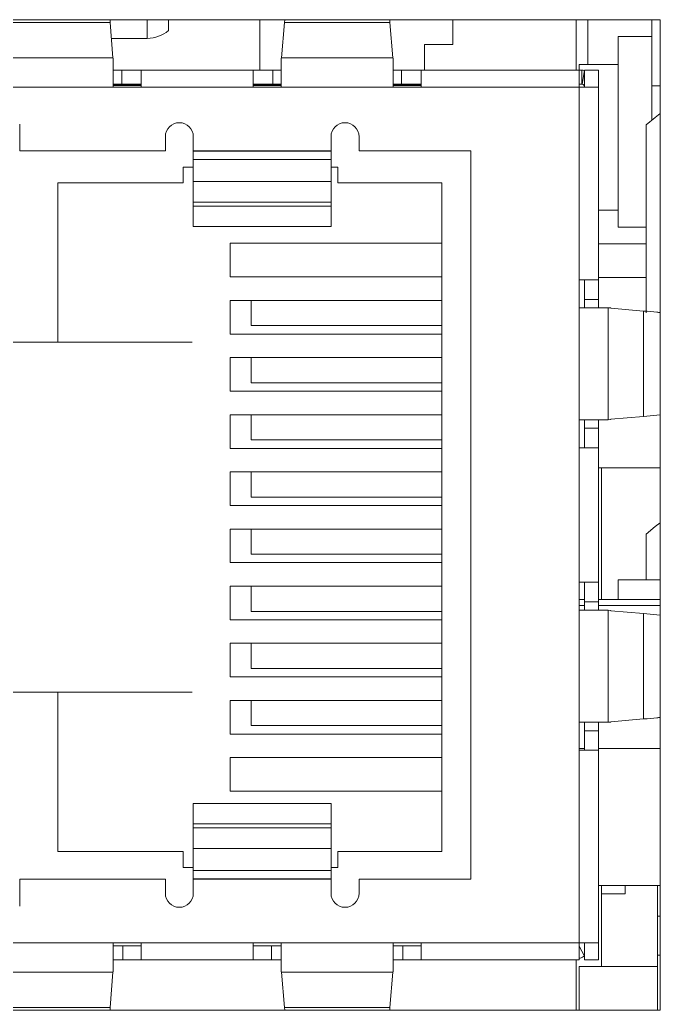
# Model space of a CAD drawing. Extents: x -194 to 239, y -574 to -265.
# Drawn here: x -115.11 to -111.49, y -318.66 to -313.07 of the extents above; entities that cross this region are included whole.
import ezdxf

# ---------------------------------------------------------------- set-up
doc = ezdxf.new("R2010")
doc.units = 0
doc.header["$LTSCALE"] = 0.5
doc.layers.get('0').update_dxf_attribs({"linetype": 'CONTINUOUS'})

msp = doc.modelspace()

# ---------------------------------------------------------------- linework, layer by layer
at = {"color": 7, "linetype": 'Continuous', "lineweight": 5}
for p, q in [((-111.49443, -313.07417), (-117.04126, -313.07417)), ((-115.19717, -313.08922), (-114.59959, -313.08922)), ((-114.59959, -313.08922), (-114.60082, -313.07417)), ((-114.59959, -313.08922), (-114.58409, -313.28921)), ((-114.39015, -313.07417), (-114.39015, -313.17948)), ((-114.26973, -313.13532), (-114.26973, -313.07417)), ((-113.75425, -313.07417), (-113.75425, -313.35862)), ((-113.63225, -313.28921), (-113.61563, -313.08922)), ((-113.61419, -313.07417), (-113.61563, -313.08922)), ((-113.61563, -313.08922), (-113.02054, -313.08922)), ((-113.02054, -313.08922), (-113.02186, -313.07417)), ((-113.02054, -313.08922), (-113.00392, -313.28921)), ((-112.66479, -313.21337), (-112.66479, -313.07417)), ((-111.96851, -313.07417), (-111.96851, -313.35862)), ((-111.90214, -313.07417), (-111.90214, -313.32699)), ((-111.54184, -313.4471), (-111.54184, -313.07417)), ((-111.49443, -318.66209), (-111.49443, -313.07417)), ((-114.39015, -313.17948), (-114.59259, -313.17948)), ((-111.73147, -313.16896), (-111.54184, -313.16896)), ((-111.73147, -313.16897), (-111.73147, -313.16896)), ((-111.73147, -313.16897), (-111.54184, -313.16897)), ((-111.73147, -314.24357), (-111.73147, -313.16897)), ((-112.82535, -313.35862), (-112.82535, -313.21337)), ((-112.66479, -313.21337), (-112.82535, -313.21337)), ((-114.58409, -313.28921), (-115.21267, -313.28921)), ((-114.58401, -313.2909), (-114.58409, -313.28921)), ((-114.58401, -313.2909), (-114.58232, -313.2909)), ((-114.58232, -313.45344), (-114.58232, -313.2909)), ((-113.63233, -313.2909), (-113.63415, -313.2909)), ((-113.63415, -313.2909), (-113.63415, -313.45344)), ((-113.63225, -313.28921), (-113.63233, -313.2909)), ((-113.00392, -313.28921), (-113.63225, -313.28921)), ((-113.00384, -313.2909), (-113.00392, -313.28921)), ((-113.00203, -313.2909), (-113.00384, -313.2909)), ((-113.00203, -313.45344), (-113.00203, -313.2909)), ((-114.58337, -313.35862), (-114.53491, -313.35862)), ((-114.53491, -313.35862), (-114.53491, -313.43764)), ((-114.53491, -313.35862), (-113.68155, -313.35862)), ((-114.42429, -313.35862), (-114.53491, -313.35862)), ((-113.79217, -313.35862), (-114.42429, -313.35862)), ((-114.42429, -313.35862), (-114.42429, -313.45344)), ((-113.68155, -313.35862), (-113.79217, -313.35862)), ((-113.79217, -313.45344), (-113.79217, -313.35862)), ((-113.68155, -313.43764), (-113.68155, -313.35862)), ((-113.68155, -313.35862), (-113.63332, -313.35862)), ((-113.00203, -313.35862), (-112.95462, -313.35862)), ((-112.95462, -313.35862), (-112.95462, -313.43764)), ((-112.95462, -313.35862), (-112.49001, -313.35862)), ((-112.844, -313.35862), (-112.95462, -313.35862)), ((-112.49001, -313.35862), (-112.90743, -313.35862)), ((-111.95271, -313.35862), (-112.844, -313.35862)), ((-112.844, -313.35862), (-112.844, -313.45344)), ((-111.95271, -313.35862), (-112.49001, -313.35862)), ((-112.49001, -313.35862), (-112.49001, -313.35862)), ((-111.95271, -313.32699), (-111.95271, -313.32699)), ((-111.95271, -313.32699), (-111.73147, -313.32699)), ((-111.95271, -313.32699), (-111.73147, -313.32699)), ((-111.95271, -313.35862), (-111.95271, -313.32699)), ((-111.95271, -313.35862), (-111.93691, -313.35862)), ((-111.95271, -313.45344), (-111.95271, -313.35862)), ((-111.93691, -313.35862), (-111.93691, -313.35862)), ((-111.93691, -313.35862), (-111.93691, -313.43764)), ((-111.92111, -313.35995), (-111.93428, -313.43786)), ((-111.92111, -313.35862), (-111.84209, -313.35862)), ((-111.92111, -313.45344), (-111.92111, -313.35862)), ((-111.92111, -313.35862), (-111.92111, -313.35862)), ((-111.84209, -313.35862), (-111.84209, -313.35862)), ((-111.84209, -313.35862), (-111.84209, -313.45344)), ((-115.21444, -313.45344), (-114.58232, -313.45344)), ((-114.42429, -313.44206), (-114.58232, -313.44206)), ((-114.58232, -313.44396), (-114.42429, -313.44396)), ((-114.58232, -313.45344), (-114.42429, -313.45344)), ((-114.42429, -313.43764), (-114.53491, -313.43764)), ((-114.42429, -313.45344), (-113.79217, -313.45344)), ((-113.68155, -313.43764), (-113.79217, -313.43764)), ((-113.63415, -313.44206), (-113.79217, -313.44206)), ((-113.79217, -313.44396), (-113.63415, -313.44396)), ((-113.79217, -313.45344), (-113.63415, -313.45344)), ((-113.63415, -313.45344), (-113.00203, -313.45344)), ((-112.844, -313.44206), (-113.00203, -313.44206)), ((-113.00203, -313.44396), (-112.844, -313.44396)), ((-113.00203, -313.45344), (-112.844, -313.45344)), ((-112.844, -313.43764), (-112.95462, -313.43764)), ((-112.844, -313.45344), (-111.95271, -313.45344)), ((-111.93691, -313.43764), (-111.95271, -313.43764)), ((-111.95271, -313.45344), (-111.95271, -314.54068)), ((-111.95271, -313.45344), (-111.92111, -313.45344)), ((-111.95271, -313.45344), (-111.92071, -313.45344)), ((-111.92111, -313.45344), (-111.95271, -313.45344)), ((-111.84209, -313.45344), (-111.95271, -313.45344)), ((-111.93425, -313.43787), (-111.93691, -313.43763)), ((-111.84209, -313.45344), (-111.92111, -313.45344)), ((-111.84209, -314.54068), (-111.84209, -313.45344)), ((-111.54184, -313.4471), (-111.49443, -313.4471)), ((-111.54184, -313.63674), (-111.54184, -313.4471)), ((-111.54184, -313.63674), (-111.53867, -313.63674)), ((-115.11014, -313.66204), (-115.11014, -313.81375)), ((-111.57344, -314.17582), (-111.57344, -313.66705)), ((-114.28839, -313.81375), (-114.28839, -313.73372)), ((-114.13036, -313.73372), (-114.13036, -313.81274)), ((-113.35285, -313.73372), (-113.35285, -313.81274)), ((-113.19482, -313.81375), (-113.19482, -313.73372)), ((-115.11014, -313.81375), (-114.28839, -313.81375)), ((-113.35285, -313.81274), (-114.13036, -313.81274)), ((-114.13036, -313.81274), (-114.13036, -313.81475)), ((-113.35285, -313.81475), (-114.13036, -313.81475)), ((-114.13036, -313.86283), (-114.13036, -313.81475)), ((-113.35285, -313.81475), (-113.35285, -313.81274)), ((-113.35285, -313.81475), (-113.35285, -313.86283)), ((-113.19482, -313.81375), (-112.56271, -313.81375)), ((-112.56271, -313.81375), (-112.56271, -317.92251)), ((-114.13036, -313.86283), (-113.35285, -313.86283)), ((-114.13036, -313.86283), (-114.13036, -313.98555)), ((-113.35285, -313.98555), (-113.35285, -313.86283)), ((-114.18725, -313.9939), (-114.18725, -313.90541)), ((-114.18725, -313.90541), (-114.13036, -313.90541)), ((-113.35285, -313.90541), (-113.31493, -313.90541)), ((-113.31493, -313.90541), (-113.31493, -313.9939)), ((-114.89522, -314.89309), (-114.89522, -313.9939)), ((-114.89522, -313.9939), (-114.18725, -313.9939)), ((-114.13036, -313.98555), (-113.35285, -313.98555)), ((-114.13036, -314.10249), (-114.13036, -313.98555)), ((-113.35285, -313.98555), (-113.35285, -314.10249)), ((-113.31493, -313.9939), (-112.72706, -313.9939)), ((-112.72706, -313.9939), (-112.72706, -317.76765)), ((-113.35285, -314.10249), (-114.13036, -314.10249)), ((-114.13036, -314.10249), (-114.13036, -314.1254)), ((-113.35285, -314.1254), (-114.13036, -314.1254)), ((-114.13036, -314.1254), (-114.13036, -314.24043)), ((-113.35285, -314.1254), (-113.35285, -314.10249)), ((-113.35285, -314.24043), (-113.35285, -314.1254)), ((-111.84209, -314.14875), (-111.73147, -314.14875)), ((-111.57344, -314.72835), (-111.57344, -314.17582)), ((-114.13036, -314.24043), (-113.35285, -314.24043)), ((-111.73147, -314.24357), (-111.57344, -314.24357)), ((-113.92295, -314.52488), (-113.92295, -314.33524)), ((-113.92295, -314.33524), (-113.63098, -314.33524)), ((-113.63098, -314.33524), (-113.92295, -314.33524)), ((-112.72706, -314.33524), (-113.63098, -314.33524)), ((-111.84209, -314.33838), (-111.57344, -314.33838)), ((-111.84209, -314.33838), (-111.57344, -314.33838)), ((-113.92295, -314.52488), (-112.72706, -314.52488)), ((-111.95271, -314.54068), (-111.92111, -314.54068)), ((-111.95271, -314.54068), (-111.84209, -314.54068)), ((-111.95271, -314.54068), (-111.95271, -314.69871)), ((-111.92111, -314.6513), (-111.92111, -314.54068)), ((-111.92111, -314.54068), (-111.84209, -314.54068)), ((-111.84209, -314.52803), (-111.57344, -314.52803)), ((-111.84209, -314.52803), (-111.57344, -314.52803)), ((-111.84209, -314.6513), (-111.84209, -314.54068)), ((-111.92111, -314.6513), (-111.84209, -314.6513)), ((-111.92111, -314.69871), (-111.92111, -314.6513)), ((-111.84209, -314.6513), (-111.84209, -314.69871)), ((-113.92295, -314.84726), (-113.92295, -314.65762)), ((-113.75663, -314.65762), (-113.92295, -314.65762)), ((-113.80389, -314.79985), (-113.80389, -314.65762)), ((-113.80389, -314.65762), (-113.75663, -314.65762)), ((-113.57257, -314.65762), (-113.75663, -314.65762)), ((-113.57257, -314.65762), (-112.72706, -314.65763)), ((-111.95271, -314.69871), (-111.95271, -315.33083)), ((-111.91176, -314.69871), (-111.95271, -314.69871)), ((-111.78848, -314.69871), (-111.95271, -314.69871)), ((-111.85691, -314.69871), (-111.88607, -314.69871)), ((-111.78848, -315.33083), (-111.78848, -314.69871)), ((-111.77366, -314.69994), (-111.78848, -314.69871)), ((-111.77366, -314.70183), (-111.77366, -314.69994)), ((-111.58849, -314.71716), (-111.77366, -314.70183)), ((-111.58849, -315.31238), (-111.58849, -314.71716)), ((-113.80389, -314.79985), (-112.72706, -314.79985)), ((-113.92295, -314.84726), (-112.72706, -314.84726)), ((-115.41356, -314.89309), (-114.89522, -314.89309)), ((-114.53175, -314.89309), (-114.89522, -314.89309)), ((-114.53175, -314.89309), (-114.53175, -314.89309)), ((-114.13668, -314.89309), (-114.53175, -314.89309)), ((-114.13668, -314.89309), (-114.13668, -314.89309)), ((-113.92295, -315.16964), (-113.92295, -314.98)), ((-113.75663, -314.98), (-113.92295, -314.98)), ((-113.80389, -315.12223), (-113.80389, -314.98)), ((-113.80389, -314.98), (-113.75663, -314.98)), ((-113.57257, -314.98), (-113.75663, -314.98)), ((-113.57257, -314.98), (-112.72706, -314.98001)), ((-113.80389, -315.12223), (-112.72706, -315.12223)), ((-113.92295, -315.16964), (-112.72706, -315.16964)), ((-113.92295, -315.49202), (-113.92295, -315.30238)), ((-113.75663, -315.30238), (-113.92295, -315.30238)), ((-113.80389, -315.44461), (-113.80389, -315.30238)), ((-113.80389, -315.30238), (-113.75663, -315.30238)), ((-113.57257, -315.30238), (-113.75663, -315.30238)), ((-113.45485, -315.30238), (-113.57257, -315.30238)), ((-113.57257, -315.30238), (-112.72706, -315.30239)), ((-111.77366, -315.32772), (-111.58849, -315.31238)), ((-111.49443, -315.3034), (-111.58849, -315.31238)), ((-111.95271, -315.33083), (-111.78848, -315.33083)), ((-111.95271, -315.33083), (-111.95271, -315.48886)), ((-111.92111, -315.37824), (-111.92111, -315.33083)), ((-111.84209, -315.37824), (-111.92111, -315.37824)), ((-111.92111, -315.48886), (-111.92111, -315.37824)), ((-111.84209, -315.33083), (-111.84209, -315.37824)), ((-111.84209, -315.48886), (-111.84209, -315.37824)), ((-111.78848, -315.33083), (-111.77366, -315.3296)), ((-111.77366, -315.3296), (-111.77366, -315.32772)), ((-113.92295, -315.49202), (-112.72706, -315.49202)), ((-113.80389, -315.44461), (-112.72706, -315.44461)), ((-111.95271, -315.48886), (-111.95271, -316.2474)), ((-111.92111, -315.48886), (-111.95271, -315.48886)), ((-111.84209, -315.48886), (-111.95271, -315.48886)), ((-111.92111, -315.48886), (-111.84209, -315.48886)), ((-111.92111, -315.48886), (-111.92111, -315.48886)), ((-111.84209, -316.2474), (-111.84209, -315.48886)), ((-111.84209, -315.48886), (-111.84209, -315.48886)), ((-111.84209, -315.60263), (-111.49443, -315.60263)), ((-111.82629, -315.60263), (-111.82629, -316.34485)), ((-113.92295, -315.8144), (-113.92295, -315.62476)), ((-113.75663, -315.62476), (-113.92295, -315.62476)), ((-113.80389, -315.76699), (-113.80389, -315.62476)), ((-113.80389, -315.62476), (-113.75663, -315.62476)), ((-113.57257, -315.62476), (-113.75663, -315.62476)), ((-113.45485, -315.62476), (-113.57257, -315.62476)), ((-113.57257, -315.62476), (-112.72706, -315.62477)), ((-113.80389, -315.76699), (-112.72706, -315.76699)), ((-113.92295, -315.8144), (-112.72706, -315.8144)), ((-113.92295, -316.13678), (-113.92295, -315.94714)), ((-113.75663, -315.94714), (-113.92295, -315.94714)), ((-113.80389, -316.08937), (-113.80389, -315.94714)), ((-113.80389, -315.94714), (-113.75663, -315.94714)), ((-113.57257, -315.94714), (-113.75663, -315.94714)), ((-113.45485, -315.94714), (-113.57257, -315.94714)), ((-113.57257, -315.94714), (-112.72706, -315.94715)), ((-111.57344, -316.23474), (-111.57344, -315.9758)), ((-113.80389, -316.08937), (-112.72706, -316.08937)), ((-113.92295, -316.13678), (-112.72706, -316.13678)), ((-113.92295, -316.45916), (-113.92295, -316.26952)), ((-113.75663, -316.26952), (-113.92295, -316.26952)), ((-113.80389, -316.41175), (-113.80389, -316.26952)), ((-113.80389, -316.26952), (-113.75663, -316.26952)), ((-113.57257, -316.26952), (-113.75663, -316.26952)), ((-113.45485, -316.26952), (-113.57257, -316.26952)), ((-113.57257, -316.26952), (-112.72706, -316.26953)), ((-111.95271, -316.2474), (-111.92111, -316.2474)), ((-111.95271, -316.2474), (-111.84209, -316.2474)), ((-111.95271, -316.2474), (-111.95271, -316.40543)), ((-111.92111, -316.35802), (-111.92111, -316.2474)), ((-111.92111, -316.2474), (-111.84209, -316.2474)), ((-111.84209, -316.35802), (-111.84209, -316.2474)), ((-111.73147, -316.34485), (-111.73147, -316.23474)), ((-111.73147, -316.23474), (-111.49443, -316.23474)), ((-111.73147, -316.23474), (-111.73147, -316.23474)), ((-111.73147, -316.23474), (-111.49443, -316.23474)), ((-111.92111, -316.34485), (-111.95271, -316.34485)), ((-111.92111, -316.37858), (-111.95271, -316.37858)), ((-111.92111, -316.35802), (-111.84209, -316.35802)), ((-111.92111, -316.40543), (-111.92111, -316.35802)), ((-111.49443, -316.34485), (-111.84209, -316.34485)), ((-111.84209, -316.35802), (-111.84209, -316.40543)), ((-111.49443, -316.37858), (-111.84209, -316.37858)), ((-113.80389, -316.41175), (-112.72706, -316.41175)), ((-111.95271, -316.40543), (-111.95271, -317.03755)), ((-111.78848, -316.40543), (-111.95271, -316.40543)), ((-111.78848, -317.03755), (-111.78848, -316.40543)), ((-111.78848, -316.40543), (-111.77366, -316.40666)), ((-111.77366, -316.40855), (-111.77366, -316.40666)), ((-111.77366, -316.40855), (-111.58849, -316.42388)), ((-111.58849, -317.0191), (-111.58849, -316.42388)), ((-111.49443, -316.43287), (-111.58849, -316.42388)), ((-113.92295, -316.45916), (-112.72706, -316.45916)), ((-113.92295, -316.78154), (-113.92295, -316.5919)), ((-113.75663, -316.5919), (-113.92295, -316.5919)), ((-113.80389, -316.73413), (-113.80389, -316.5919)), ((-113.80389, -316.5919), (-113.75663, -316.5919)), ((-113.57257, -316.5919), (-113.75663, -316.5919)), ((-113.45485, -316.5919), (-113.57257, -316.5919)), ((-113.57257, -316.5919), (-112.72706, -316.59191)), ((-113.80389, -316.73413), (-112.72706, -316.73413)), ((-113.63098, -316.78154), (-113.92295, -316.78154)), ((-113.92295, -316.78154), (-113.63098, -316.78154)), ((-113.63098, -316.78154), (-112.72706, -316.78154)), ((-114.89522, -316.86846), (-115.41356, -316.86846)), ((-114.53175, -316.86846), (-114.89522, -316.86846)), ((-114.89522, -316.86846), (-114.89522, -316.86846)), ((-114.89522, -317.76765), (-114.89522, -316.86846)), ((-114.13668, -316.86846), (-114.53175, -316.86846)), ((-114.53175, -316.86846), (-114.53175, -316.86846)), ((-114.13668, -316.86846), (-114.13668, -316.86846)), ((-113.92295, -317.10392), (-113.92295, -316.91428)), ((-113.75663, -316.91428), (-113.92295, -316.91428)), ((-113.80389, -317.05651), (-113.80389, -316.91428)), ((-113.80389, -316.91428), (-113.75663, -316.91428)), ((-113.57257, -316.91428), (-113.75663, -316.91428)), ((-113.45485, -316.91428), (-113.57257, -316.91428)), ((-113.57257, -316.91428), (-112.72706, -316.91429)), ((-113.80389, -317.05651), (-112.72706, -317.05651)), ((-111.95271, -317.03755), (-111.85691, -317.03755)), ((-111.95271, -317.03755), (-111.95271, -317.19558)), ((-111.92111, -317.08496), (-111.92111, -317.03755)), ((-111.84209, -317.03755), (-111.84209, -317.08496)), ((-111.77366, -317.03632), (-111.78848, -317.03755)), ((-111.58849, -317.0191), (-111.77366, -317.03443)), ((-111.77366, -317.03632), (-111.77366, -317.03443)), ((-113.63098, -317.10392), (-113.92295, -317.10392)), ((-113.92295, -317.10392), (-113.63098, -317.10392)), ((-113.63098, -317.10392), (-112.72706, -317.10392)), ((-111.84209, -317.08496), (-111.92111, -317.08496)), ((-111.92111, -317.19558), (-111.92111, -317.08496)), ((-111.84209, -317.19558), (-111.84209, -317.08496)), ((-111.92111, -317.18505), (-111.95271, -317.18505)), ((-111.95271, -317.19558), (-111.95271, -318.28282)), ((-111.92111, -317.19558), (-111.95271, -317.19558)), ((-111.92111, -317.19558), (-111.84209, -317.19558)), ((-111.92111, -317.19558), (-111.92111, -317.19558)), ((-111.49443, -317.18505), (-111.84209, -317.18505)), ((-111.84209, -318.28282), (-111.84209, -317.19558)), ((-111.84209, -317.19558), (-111.84209, -317.19558)), ((-113.92295, -317.4263), (-113.92295, -317.23666)), ((-112.72706, -317.23666), (-113.92295, -317.23666)), ((-113.63098, -317.4263), (-113.92295, -317.4263)), ((-113.92295, -317.4263), (-113.63098, -317.4263)), ((-113.63098, -317.4263), (-112.72706, -317.4263)), ((-114.13036, -317.49583), (-114.13036, -317.61086)), ((-113.35285, -317.49583), (-114.13036, -317.49583)), ((-113.35285, -317.61086), (-113.35285, -317.49583)), ((-114.13036, -317.61086), (-113.35285, -317.61086)), ((-114.13036, -317.61086), (-114.13036, -317.63377)), ((-113.35285, -317.63377), (-113.35285, -317.61086)), ((-113.35285, -317.63377), (-114.13036, -317.63377)), ((-114.13036, -317.75071), (-114.13036, -317.63377)), ((-113.35285, -317.63377), (-113.35285, -317.75071)), ((-114.18725, -317.76765), (-114.89522, -317.76765)), ((-114.53175, -317.76764), (-114.53175, -317.76764)), ((-114.18725, -317.76764), (-114.18725, -317.76765)), ((-114.18725, -317.85614), (-114.18725, -317.76765)), ((-113.35285, -317.75071), (-114.13036, -317.75071)), ((-114.13036, -317.75071), (-114.13036, -317.87343)), ((-113.35285, -317.87343), (-113.35285, -317.75071)), ((-113.31493, -317.76765), (-113.31493, -317.76764)), ((-112.72706, -317.76765), (-113.31493, -317.76765)), ((-113.31493, -317.76765), (-113.31493, -317.85614)), ((-114.13036, -317.85614), (-114.18725, -317.85614)), ((-114.13036, -317.87343), (-113.35285, -317.87343)), ((-114.13036, -317.92151), (-114.13036, -317.87343)), ((-113.31493, -317.85614), (-113.35285, -317.85614)), ((-113.35285, -317.87343), (-113.35285, -317.92151)), ((-115.11014, -317.92251), (-114.28839, -317.92251)), ((-115.11014, -317.92251), (-115.11014, -317.92251)), ((-115.11014, -317.92251), (-115.11014, -318.07422)), ((-114.28839, -317.92251), (-115.11014, -317.92251)), ((-114.28839, -317.92251), (-114.28839, -317.92251)), ((-114.28839, -317.92251), (-114.28839, -318.00254)), ((-114.13036, -317.92151), (-113.35285, -317.92151)), ((-114.13036, -317.92151), (-114.13036, -317.92353)), ((-114.13036, -317.92353), (-113.35285, -317.92353)), ((-114.13036, -318.00254), (-114.13036, -317.92353)), ((-113.35285, -317.92353), (-113.35285, -317.92151)), ((-113.35285, -318.00254), (-113.35285, -317.92353)), ((-113.19482, -317.92251), (-113.19482, -317.92251)), ((-113.19482, -317.92251), (-112.56271, -317.92251)), ((-112.56271, -317.92251), (-113.19482, -317.92251)), ((-113.19482, -317.92251), (-113.19482, -318.00254)), ((-111.49443, -317.9578), (-111.84209, -317.9578)), ((-111.82629, -317.9578), (-111.82629, -318.41555)), ((-111.69196, -318.00465), (-111.82629, -318.00465)), ((-111.69196, -317.9578), (-111.69196, -318.00465)), ((-111.51023, -318.1311), (-111.51023, -317.9578)), ((-111.51023, -318.35234), (-111.51023, -318.1311)), ((-111.51023, -318.1311), (-111.49443, -318.1311)), ((-114.58232, -318.28282), (-115.21444, -318.28282)), ((-114.58232, -318.44537), (-114.58232, -318.28282)), ((-114.42429, -318.28282), (-114.58232, -318.28282)), ((-113.79217, -318.28282), (-114.42429, -318.28282)), ((-114.42429, -318.28282), (-114.42429, -318.37764)), ((-113.79217, -318.37764), (-113.79217, -318.28282)), ((-113.63415, -318.28282), (-113.79217, -318.28282)), ((-113.00203, -318.28282), (-113.63415, -318.28282)), ((-113.63415, -318.28282), (-113.63415, -318.44537)), ((-113.00203, -318.44537), (-113.00203, -318.28282)), ((-112.844, -318.28282), (-113.00203, -318.28282)), ((-111.95271, -318.28282), (-112.844, -318.28282)), ((-112.844, -318.28282), (-112.844, -318.37764)), ((-111.95271, -318.37764), (-111.95271, -318.28282)), ((-111.92111, -318.37764), (-111.92111, -318.28282)), ((-111.92111, -318.28282), (-111.84209, -318.28282)), ((-111.84209, -318.28282), (-111.84209, -318.37764)), ((-114.58232, -318.29862), (-114.42429, -318.29862)), ((-114.52788, -318.29862), (-114.52788, -318.37764)), ((-113.79217, -318.29862), (-113.63415, -318.29862)), ((-113.68858, -318.37764), (-113.68858, -318.29862)), ((-113.00203, -318.29862), (-112.844, -318.29862)), ((-112.94759, -318.29862), (-112.94759, -318.37764)), ((-111.92111, -318.35647), (-111.95271, -318.30172)), ((-114.52788, -318.37764), (-114.42429, -318.37764)), ((-114.42429, -318.37764), (-113.79217, -318.37764)), ((-113.79217, -318.37764), (-113.68858, -318.37764)), ((-112.94759, -318.37764), (-112.844, -318.37764)), ((-112.844, -318.37764), (-111.95271, -318.37764)), ((-111.95271, -318.37764), (-112.49001, -318.37764)), ((-111.96851, -318.37764), (-111.96851, -318.66209)), ((-111.84209, -318.37764), (-111.92111, -318.37764)), ((-111.51023, -318.35234), (-111.51023, -318.35234)), ((-111.51023, -318.35234), (-111.49443, -318.35234)), ((-111.51023, -318.66209), (-111.51023, -318.35234)), ((-111.51023, -318.35234), (-111.49443, -318.35234)), ((-115.21267, -318.44705), (-114.58409, -318.44705)), ((-114.59959, -318.64704), (-114.58409, -318.44705)), ((-114.58401, -318.44537), (-114.58409, -318.44705)), ((-114.58232, -318.44537), (-114.58401, -318.44537)), ((-113.63233, -318.44537), (-113.63415, -318.44537)), ((-113.63225, -318.44705), (-113.63233, -318.44537)), ((-113.63225, -318.44705), (-113.00392, -318.44705)), ((-113.63225, -318.44705), (-113.61563, -318.64704)), ((-113.02054, -318.64704), (-113.00392, -318.44705)), ((-113.00384, -318.44537), (-113.00392, -318.44705)), ((-113.00203, -318.44537), (-113.00384, -318.44537)), ((-111.95271, -318.41555), (-111.95271, -318.41555)), ((-111.95271, -318.41555), (-111.51023, -318.41555)), ((-111.95271, -318.41555), (-111.51023, -318.41555)), ((-111.95271, -318.66209), (-111.95271, -318.41555)), ((-117.04126, -318.66209), (-111.49443, -318.66209)), ((-115.19717, -318.64704), (-114.59959, -318.64704)), ((-114.59959, -318.64704), (-114.60082, -318.66209)), ((-113.61563, -318.64704), (-113.02054, -318.64704)), ((-113.61419, -318.66209), (-113.61563, -318.64704)), ((-113.02054, -318.64704), (-113.02185, -318.66209))]:
    msp.add_line(p, q, dxfattribs=at)
at = {"color": 7, "linetype": 'Continuous', "lineweight": 5, "flags": 128}
for points in [[(-114.53491, -313.43764), (-114.53924, -313.43764), (-114.54911, -313.43764), (-114.56414, -313.43764), (-114.58099, -313.43764)], [(-113.63415, -313.43764), (-113.65232, -313.43764), (-113.66736, -313.43764), (-113.67722, -313.43764), (-113.68155, -313.43764)], [(-112.95462, -313.43764), (-112.95895, -313.43764), (-112.96881, -313.43764), (-112.98385, -313.43764), (-113.00203, -313.43764)], [(-111.49443, -313.60319), (-111.52348, -313.62463), (-111.57344, -313.66705)], [(-111.49443, -315.91194), (-111.52348, -315.93338), (-111.57344, -315.9758)], [(-111.95271, -317.03755), (-111.92796, -317.03755), (-111.90363, -317.03755), (-111.88014, -317.03755), (-111.85789, -317.03755), (-111.83727, -317.03755), (-111.81862, -317.03755), (-111.80226, -317.03755), (-111.78848, -317.03755)], [(-111.84209, -317.19558), (-111.84422, -317.19558), (-111.85051, -317.19558), (-111.86073, -317.19558), (-111.87449, -317.19558), (-111.89125, -317.19558), (-111.91038, -317.19558), (-111.93113, -317.19558), (-111.95271, -317.19558)], [(-111.95271, -318.28282), (-111.94655, -318.28282), (-111.94062, -318.28282), (-111.93515, -318.28282), (-111.93036, -318.28282), (-111.92643, -318.28282), (-111.92351, -318.28282), (-111.92171, -318.28282), (-111.92111, -318.28282)], [(-111.95271, -318.28282), (-111.93113, -318.28282), (-111.91038, -318.28282), (-111.89125, -318.28282), (-111.87449, -318.28282), (-111.86073, -318.28282), (-111.85051, -318.28282), (-111.84422, -318.28282), (-111.84209, -318.28282)], [(-114.52788, -318.37764), (-114.53213, -318.37764), (-114.54194, -318.37764), (-114.55696, -318.37764), (-114.57663, -318.37764), (-114.58401, -318.37764)], [(-113.63233, -318.37764), (-113.63984, -318.37764), (-113.65951, -318.37764), (-113.67452, -318.37764), (-113.68433, -318.37764), (-113.68858, -318.37764)], [(-112.94759, -318.37764), (-112.95184, -318.37764), (-112.96165, -318.37764), (-112.97666, -318.37764), (-112.99634, -318.37764), (-113.0036, -318.37764)]]:
    msp.add_lwpolyline(points, dxfattribs=at)
at = {"color": 7, "linetype": 'Continuous', "lineweight": 5}
for centre, radius, start, end in [((-114.39541, -312.97885), 0.2007, 271.50174, 308.77084), ((-111.93691, -313.45344), 0.0158, 0, 80.40593), ((-114.20937, -313.73372), 0.07901, 0, 180), ((-113.27384, -313.73372), 0.07901, 0, 180), ((-114.20937, -318.00254), 0.07901, 180, 0), ((-113.27384, -318.00254), 0.07901, 180, 0)]:
    msp.add_arc(centre, radius, start, end, dxfattribs=at)
for points, knots in [([(-111.93691, -313.35862), (-111.93558, -313.35864), (-111.93293, -313.35867), (-111.92765, -313.359), (-111.92372, -313.35957), (-111.92111, -313.35995)], [0, 0, 0, 0, 0.251286, 0.5024961, 1, 1, 1, 1]), ([(-111.58849, -314.71716), (-111.56143, -314.71929), (-111.52548, -314.72213), (-111.50058, -314.72519), (-111.49443, -314.72595)], [0, 0, 0, 0, 0.7528662, 1, 1, 1, 1]), ([(-111.58849, -317.0191), (-111.56143, -317.01697), (-111.52548, -317.01413), (-111.50058, -317.01107), (-111.49443, -317.01031)], [0, 0, 0, 0, 0.7528662, 1, 1, 1, 1]), ([(-111.95271, -318.36992), (-111.95054, -318.36937), (-111.93968, -318.36663), (-111.92936, -318.36098), (-111.92111, -318.35647)], [0, 0, 0, 0, 0.2004193, 1, 1, 1, 1])]:
    msp.add_open_spline(points, degree=3, knots=knots, dxfattribs=at)

doc.saveas('drawing.dxf')
